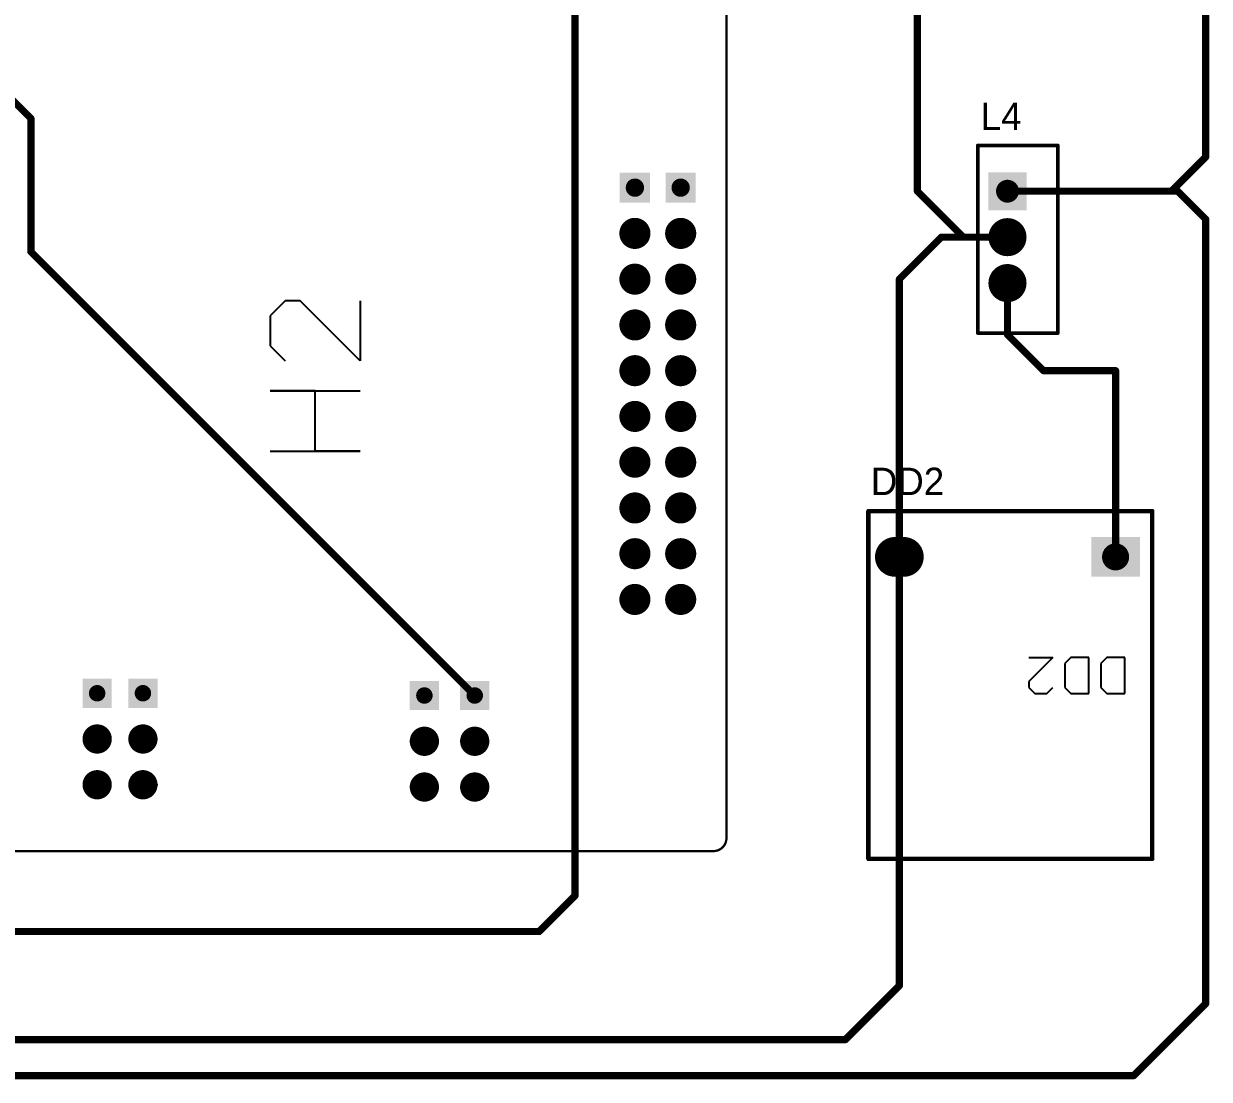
# Model space of a CAD drawing. Header units: millimetres. Extents: x 1.1 to 12.7, y 1.1 to 8.9.
# Drawn here: x 10.15 to 12.74, y 1.105 to 3.412 of the extents above; entities that cross this region are included whole.
import ezdxf

# ---------------------------------------------------------------- set-up
doc = ezdxf.new("R2010")
doc.units = ezdxf.units.MM
doc.header["$MEASUREMENT"] = 0
for name, color, linetype in [('BottomLayer', 5, 'Continuous'), ('BottomOverlay', 54, 'Continuous'), ('BottomSolder', 6, 'Continuous'), ('Mechanical29', 56, 'Continuous'), ('Mechanical8', 56, 'Continuous'), ('MultiLayer', 9, 'Continuous'), ('PadHoleLayer', 156, 'Continuous'), ('TopLayer', 1, 'Continuous'), ('TopOverlay', 2, 'Continuous'), ('TopSolder', 216, 'Continuous')]:
    doc.layers.add(name, color=color, linetype=linetype)

# ---------------------------------------------------------------- blocks, each defined once
blk = doc.blocks.new('L7805C_P_30')
at = {"layer": 'BottomLayer', "const_width": 0.0376}
for points in [[(0.0816, 0, 1), (0.1192, 0, 1)], [(0.182, 0, 1), (0.2196, 0, 1)]]:
    blk.add_lwpolyline(points, format="xyb", close=True, dxfattribs=at)
at = {"layer": 'BottomLayer'}
blk.add_solid([(-0.0376, -0.0376), (0.0376, -0.0376), (-0.0376, 0.0376), (0.0376, 0.0376)], dxfattribs=at)
at = {"layer": 'BottomSolder', "const_width": 0.0416}
for points in [[(0.0796, 0, 1), (0.1212, 0, 1)], [(0.18, 0, 1), (0.2216, 0, 1)]]:
    blk.add_lwpolyline(points, format="xyb", close=True, dxfattribs=at)
at = {"layer": 'BottomSolder'}
blk.add_solid([(-0.0416, -0.0416), (0.0416, -0.0416), (-0.0416, 0.0416), (0.0416, 0.0416)], dxfattribs=at)
at = {"layer": 'MultiLayer', "const_width": 0.0376}
for points in [[(0.0816, 0, 1), (0.1192, 0, 1)], [(0.182, 0, 1), (0.2196, 0, 1)]]:
    blk.add_lwpolyline(points, format="xyb", close=True, dxfattribs=at)
at = {"layer": 'MultiLayer'}
blk.add_solid([(-0.0376, -0.0376), (0.0376, -0.0376), (-0.0376, 0.0376), (0.0376, 0.0376)], dxfattribs=at)
at = {"layer": 'PadHoleLayer', "const_width": 0.025}
for points in [[(-0.0125, 0, 1), (0.0125, 0, 1)], [(0.0879, 0, 1), (0.1129, 0, 1)], [(0.1883, 0, 1), (0.2133, 0, 1)]]:
    blk.add_lwpolyline(points, format="xyb", close=True, dxfattribs=at)
at = {"layer": 'TopLayer', "const_width": 0.0376}
for points in [[(0.0816, 0, 1), (0.1192, 0, 1)], [(0.182, 0, 1), (0.2196, 0, 1)]]:
    blk.add_lwpolyline(points, format="xyb", close=True, dxfattribs=at)
at = {"layer": 'TopLayer'}
blk.add_solid([(-0.0376, -0.0376), (0.0376, -0.0376), (-0.0376, 0.0376), (0.0376, 0.0376)], dxfattribs=at)
at = {"layer": 'TopOverlay', "const_width": 0.00787}
for points in [[(-0.1, -0.065), (-0.1, 0.11)], [(0.31, 0.11), (-0.1, 0.11)], [(0.31, -0.065), (0.31, 0.11)], [(0.31, -0.065), (-0.1, -0.065)]]:
    blk.add_lwpolyline(points, dxfattribs=at)
at = {"layer": 'TopOverlay', "const_width": 0.00394}
for points in [[(-0.102, 0.11, 1), (-0.098, 0.11, 1)], [(-0.102, 0.11, 1), (-0.098, 0.11, 1)], [(0.308, 0.11, 1), (0.312, 0.11, 1)], [(0.308, 0.11, 1), (0.312, 0.11, 1)], [(-0.102, -0.065, 1), (-0.098, -0.065, 1)], [(-0.102, -0.065, 1), (-0.098, -0.065, 1)], [(0.308, -0.065, 1), (0.312, -0.065, 1)], [(0.308, -0.065, 1), (0.312, -0.065, 1)]]:
    blk.add_lwpolyline(points, format="xyb", close=True, dxfattribs=at)
at = {"layer": 'TopSolder', "const_width": 0.0416}
for points in [[(0.0796, 0, 1), (0.1212, 0, 1)], [(0.18, 0, 1), (0.2216, 0, 1)]]:
    blk.add_lwpolyline(points, format="xyb", close=True, dxfattribs=at)
at = {"layer": 'TopSolder'}
blk.add_solid([(-0.0416, -0.0416), (0.0416, -0.0416), (-0.0416, 0.0416), (0.0416, 0.0416)], dxfattribs=at)
blk = doc.blocks.new('HERCULES_35')
at = {"layer": 'BottomLayer'}
for points, const_width in [([(-1.8584, 0.3749, 1), (-1.8304, 0.3749, 1)], 0.028), ([(-1.7584, 0.3749, 1), (-1.7304, 0.3749, 1)], 0.028), ([(-1.8459, 0.3749, 1), (-1.8429, 0.3749, 1)], 0.003), ([(-1.8459, 0.3599, 1), (-1.8429, 0.3599, 1)], 0.003), ([(-1.8584, 0.2749, 1), (-1.8304, 0.2749, 1)], 0.028), ([(-1.7584, 0.2749, 1), (-1.7304, 0.2749, 1)], 0.028), ([(-1.8459, 0.2749, 1), (-1.8429, 0.2749, 1)], 0.003), ([(-1.8459, 0.2449, 1), (-1.8429, 0.2449, 1)], 0.003), ([(-1.8634, -0.3401, 1), (-1.8354, -0.3401, 1)], 0.028), ([(-1.7634, -0.3401, 1), (-1.7354, -0.3401, 1)], 0.028), ([(-1.8634, -0.4501, 1), (-1.8354, -0.4501, 1)], 0.028), ([(-1.7634, -0.4501, 1), (-1.7354, -0.4501, 1)], 0.028), ([(-1.4544, -0.8001, 1), (-1.4244, -0.8001, 1)], 0.03), ([(-1.3544, -0.8001, 1), (-1.3244, -0.8001, 1)], 0.03), ([(-1.2544, -0.8001, 1), (-1.2244, -0.8001, 1)], 0.03), ([(-1.1544, -0.8001, 1), (-1.1244, -0.8001, 1)], 0.03), ([(-1.0544, -0.8001, 1), (-1.0244, -0.8001, 1)], 0.03), ([(-0.9544, -0.8001, 1), (-0.9244, -0.8001, 1)], 0.03), ([(-0.8544, -0.8001, 1), (-0.8244, -0.8001, 1)], 0.03), ([(-0.7544, -0.8001, 1), (-0.7244, -0.8001, 1)], 0.03), ([(-0.6544, -0.8001, 1), (-0.6244, -0.8001, 1)], 0.03), ([(-1.4544, -0.9001, 1), (-1.4244, -0.9001, 1)], 0.03), ([(-1.3544, -0.9001, 1), (-1.3244, -0.9001, 1)], 0.03), ([(-1.2544, -0.9001, 1), (-1.2244, -0.9001, 1)], 0.03), ([(-1.1544, -0.9001, 1), (-1.1244, -0.9001, 1)], 0.03), ([(-1.0544, -0.9001, 1), (-1.0244, -0.9001, 1)], 0.03), ([(-0.9544, -0.9001, 1), (-0.9244, -0.9001, 1)], 0.03), ([(-0.8544, -0.9001, 1), (-0.8244, -0.9001, 1)], 0.03), ([(-0.7544, -0.9001, 1), (-0.7244, -0.9001, 1)], 0.03), ([(-0.6544, -0.9001, 1), (-0.6244, -0.9001, 1)], 0.03)]:
    blk.add_lwpolyline(points, format="xyb", close=True, dxfattribs=dict(at, const_width=const_width))
at = {"layer": 'BottomLayer', "const_width": 0.006}
for points in [[(-1.8444, 0.3749), (-1.8444, 0.3599)], [(-1.8444, 0.2749), (-1.8444, 0.2449)]]:
    blk.add_lwpolyline(points, dxfattribs=at)
at = {"layer": 'BottomLayer'}
for points in [[(-1.6164, 0.3469), (-1.6164, 0.4029), (-1.6724, 0.3469), (-1.6724, 0.4029)], [(-1.6164, 0.2469), (-1.6164, 0.3029), (-1.6724, 0.2469), (-1.6724, 0.3029)], [(-1.6214, -0.3681), (-1.6214, -0.3121), (-1.6774, -0.3681), (-1.6774, -0.3121)], [(-1.6214, -0.4781), (-1.6214, -0.4221), (-1.6774, -0.4781), (-1.6774, -0.4221)], [(-0.5104, -0.8291), (-0.5104, -0.771), (-0.5685, -0.8291), (-0.5685, -0.771)], [(-0.5104, -0.9291), (-0.5104, -0.871), (-0.5685, -0.9291), (-0.5685, -0.871)]]:
    blk.add_solid(points, dxfattribs=at)
at = {"layer": 'BottomOverlay', "const_width": 0.005}
for points in [[(-1.9894, 0.9716), (-1.9894, -0.9718)], [(-1.9611, -1.0001), (1.6823, -1.0001)]]:
    blk.add_lwpolyline(points, dxfattribs=at)
at = {"layer": 'BottomOverlay', "const_width": 0.0025}
for points in [[(-1.9907, -0.9718, 1), (-1.9882, -0.9718, 1)], [(-1.9907, -0.9718, 1), (-1.9882, -0.9718, 1)], [(-1.9624, -1.0001, 1), (-1.9599, -1.0001, 1)], [(-1.9624, -1.0001, 1), (-1.9599, -1.0001, 1)]]:
    blk.add_lwpolyline(points, format="xyb", close=True, dxfattribs=at)
at = {"layer": 'BottomOverlay', "const_width": 0.005}
blk.add_lwpolyline([(-1.9611, -1.0001, -0.414214), (-1.9894, -0.9718)], format="xyb", dxfattribs=at)
at = {"layer": 'BottomSolder'}
for points, const_width in [([(-1.8604, 0.3749, 1), (-1.8284, 0.3749, 1)], 0.032), ([(-1.7604, 0.3749, 1), (-1.7284, 0.3749, 1)], 0.032), ([(-1.8604, 0.2749, 1), (-1.8284, 0.2749, 1)], 0.032), ([(-1.7604, 0.2749, 1), (-1.7284, 0.2749, 1)], 0.032), ([(-1.8654, -0.3401, 1), (-1.8334, -0.3401, 1)], 0.032), ([(-1.7654, -0.3401, 1), (-1.7334, -0.3401, 1)], 0.032), ([(-1.8654, -0.4501, 1), (-1.8334, -0.4501, 1)], 0.032), ([(-1.7654, -0.4501, 1), (-1.7334, -0.4501, 1)], 0.032), ([(-1.4564, -0.8001, 1), (-1.4224, -0.8001, 1)], 0.034), ([(-1.3564, -0.8001, 1), (-1.3224, -0.8001, 1)], 0.034), ([(-1.2564, -0.8001, 1), (-1.2224, -0.8001, 1)], 0.034), ([(-1.1564, -0.8001, 1), (-1.1224, -0.8001, 1)], 0.034), ([(-1.0564, -0.8001, 1), (-1.0224, -0.8001, 1)], 0.034), ([(-0.9564, -0.8001, 1), (-0.9224, -0.8001, 1)], 0.034), ([(-0.8564, -0.8001, 1), (-0.8224, -0.8001, 1)], 0.034), ([(-0.7564, -0.8001, 1), (-0.7224, -0.8001, 1)], 0.034), ([(-0.6564, -0.8001, 1), (-0.6224, -0.8001, 1)], 0.034), ([(-1.4564, -0.9001, 1), (-1.4224, -0.9001, 1)], 0.034), ([(-1.3564, -0.9001, 1), (-1.3224, -0.9001, 1)], 0.034), ([(-1.2564, -0.9001, 1), (-1.2224, -0.9001, 1)], 0.034), ([(-1.1564, -0.9001, 1), (-1.1224, -0.9001, 1)], 0.034), ([(-1.0564, -0.9001, 1), (-1.0224, -0.9001, 1)], 0.034), ([(-0.9564, -0.9001, 1), (-0.9224, -0.9001, 1)], 0.034), ([(-0.8564, -0.9001, 1), (-0.8224, -0.9001, 1)], 0.034), ([(-0.7564, -0.9001, 1), (-0.7224, -0.9001, 1)], 0.034), ([(-0.6564, -0.9001, 1), (-0.6224, -0.9001, 1)], 0.034)]:
    blk.add_lwpolyline(points, format="xyb", close=True, dxfattribs=dict(at, const_width=const_width))
for points in [[(-1.6124, 0.3429), (-1.6124, 0.4069), (-1.6764, 0.3429), (-1.6764, 0.4069)], [(-1.6124, 0.2429), (-1.6124, 0.3069), (-1.6764, 0.2429), (-1.6764, 0.3069)], [(-1.6174, -0.3721), (-1.6174, -0.3081), (-1.6814, -0.3721), (-1.6814, -0.3081)], [(-1.6174, -0.4821), (-1.6174, -0.4181), (-1.6814, -0.4821), (-1.6814, -0.4181)], [(-0.5064, -0.8331), (-0.5064, -0.767), (-0.5725, -0.8331), (-0.5725, -0.767)], [(-0.5064, -0.9331), (-0.5064, -0.867), (-0.5725, -0.9331), (-0.5725, -0.867)]]:
    blk.add_solid(points, dxfattribs=at)
at = {"layer": 'Mechanical29'}
for p, q in [((-1.115, -0.0032), (-1.115, -0.2)), ((-0.9838, -0.1016), (-0.9838, -0.0032)), ((-0.9838, -0.0032), (-0.9838, -0.2)), ((-0.8854, -0.0032), (-0.9182, -0.036)), ((-0.8198, -0.0032), (-0.8854, -0.0032)), ((-0.787, -0.036), (-0.8198, -0.0032)), ((-0.787, -0.0688), (-0.787, -0.036)), ((-0.9182, -0.2), (-0.787, -0.0688)), ((-1.115, -0.2), (-1.115, -0.1016)), ((-1.115, -0.1016), (-0.9838, -0.1016)), ((-0.787, -0.2), (-0.9182, -0.2))]:
    blk.add_line(p, q, dxfattribs=at)
for points, const_width in [([(-1.9894, 0.9716), (-1.9894, -0.9718)], 0.005), ([(-0.9394, -0.7951), (-0.9444, -0.8001)], 0.006), ([(-0.9394, -0.7951), (-0.9394, -0.8001)], 0.006), ([(-1.2394, -0.9001), (-1.2394, -0.9101)], 0.006), ([(-1.1544, -0.9001), (-1.1394, -0.9001)], 0.006), ([(-1.9611, -1.0001), (1.6823, -1.0001)], 0.005)]:
    blk.add_lwpolyline(points, dxfattribs=dict(at, const_width=const_width))
for points, const_width in [([(-0.9459, -0.8001, 1), (-0.9429, -0.8001, 1)], 0.003), ([(-0.9409, -0.7951, 1), (-0.9379, -0.7951, 1)], 0.003), ([(-0.9409, -0.7951, 1), (-0.9379, -0.7951, 1)], 0.003), ([(-0.9409, -0.8001, 1), (-0.9379, -0.8001, 1)], 0.003), ([(-1.2409, -0.9001, 1), (-1.2379, -0.9001, 1)], 0.003), ([(-1.1559, -0.9001, 1), (-1.1529, -0.9001, 1)], 0.003), ([(-1.1409, -0.9001, 1), (-1.1379, -0.9001, 1)], 0.003), ([(-1.2409, -0.9101, 1), (-1.2379, -0.9101, 1)], 0.003), ([(-1.9907, -0.9718, 1), (-1.9882, -0.9718, 1)], 0.0025), ([(-1.9907, -0.9718, 1), (-1.9882, -0.9718, 1)], 0.0025), ([(-1.9624, -1.0001, 1), (-1.9599, -1.0001, 1)], 0.0025), ([(-1.9624, -1.0001, 1), (-1.9599, -1.0001, 1)], 0.0025)]:
    blk.add_lwpolyline(points, format="xyb", close=True, dxfattribs=dict(at, const_width=const_width))
at = {"layer": 'Mechanical29', "const_width": 0.005}
blk.add_lwpolyline([(-1.9611, -1.0001, -0.414214), (-1.9894, -0.9718)], format="xyb", dxfattribs=at)
at = {"layer": 'Mechanical8'}
for p, q in [((-1.4294, -0.7901), (-1.4494, -0.7901)), ((-1.4494, -0.7901), (-1.4494, -0.8101)), ((-1.4294, -0.8101), (-1.4294, -0.7901)), ((-1.3294, -0.7901), (-1.3494, -0.7901)), ((-1.3494, -0.7901), (-1.3494, -0.8101)), ((-1.3294, -0.8101), (-1.3294, -0.7901)), ((-1.2294, -0.7901), (-1.2494, -0.7901)), ((-1.2494, -0.7901), (-1.2494, -0.8101)), ((-1.2294, -0.8101), (-1.2294, -0.7901)), ((-1.1294, -0.7901), (-1.1494, -0.7901)), ((-1.1494, -0.7901), (-1.1494, -0.8101)), ((-1.1294, -0.8101), (-1.1294, -0.7901)), ((-0.9294, -0.7901), (-0.9494, -0.7901)), ((-0.9494, -0.7901), (-0.9494, -0.8101)), ((-0.9294, -0.8101), (-0.9294, -0.7901)), ((-0.8294, -0.7901), (-0.8494, -0.7901)), ((-0.8494, -0.7901), (-0.8494, -0.8101)), ((-0.8294, -0.8101), (-0.8294, -0.7901)), ((-0.7294, -0.7901), (-0.7494, -0.7901)), ((-0.7494, -0.7901), (-0.7494, -0.8101)), ((-0.7294, -0.8101), (-0.7294, -0.7901)), ((-0.6294, -0.7901), (-0.6494, -0.7901)), ((-0.6494, -0.7901), (-0.6494, -0.8101)), ((-0.6294, -0.8101), (-0.6294, -0.7901)), ((-0.5294, -0.7901), (-0.5494, -0.7901)), ((-0.5494, -0.7901), (-0.5494, -0.8101)), ((-0.5294, -0.8101), (-0.5294, -0.7901)), ((-1.4494, -0.8101), (-1.4294, -0.8101)), ((-1.3494, -0.8101), (-1.3294, -0.8101)), ((-1.2494, -0.8101), (-1.2294, -0.8101)), ((-1.1494, -0.8101), (-1.1294, -0.8101)), ((-0.9494, -0.8101), (-0.9294, -0.8101)), ((-0.8494, -0.8101), (-0.8294, -0.8101)), ((-0.7494, -0.8101), (-0.7294, -0.8101)), ((-0.6494, -0.8101), (-0.6294, -0.8101)), ((-0.5494, -0.8101), (-0.5294, -0.8101)), ((-1.4294, -0.8901), (-1.4494, -0.8901)), ((-1.4494, -0.8901), (-1.4494, -0.9101)), ((-1.4294, -0.9101), (-1.4294, -0.8901)), ((-1.3294, -0.8901), (-1.3494, -0.8901)), ((-1.3494, -0.8901), (-1.3494, -0.9101)), ((-1.3294, -0.9101), (-1.3294, -0.8901)), ((-1.2294, -0.8901), (-1.2494, -0.8901)), ((-1.2494, -0.8901), (-1.2494, -0.9101)), ((-1.2294, -0.9101), (-1.2294, -0.8901)), ((-1.1294, -0.8901), (-1.1494, -0.8901)), ((-1.1494, -0.8901), (-1.1494, -0.9101)), ((-1.1294, -0.9101), (-1.1294, -0.8901)), ((-1.0294, -0.8901), (-1.0494, -0.8901)), ((-1.0494, -0.8901), (-1.0494, -0.9101)), ((-1.0294, -0.9101), (-1.0294, -0.8901)), ((-0.9294, -0.8901), (-0.9494, -0.8901)), ((-0.9494, -0.8901), (-0.9494, -0.9101)), ((-0.9294, -0.9101), (-0.9294, -0.8901)), ((-0.8294, -0.8901), (-0.8494, -0.8901)), ((-0.8494, -0.8901), (-0.8494, -0.9101)), ((-0.8294, -0.9101), (-0.8294, -0.8901)), ((-0.7294, -0.8901), (-0.7494, -0.8901)), ((-0.7494, -0.8901), (-0.7494, -0.9101)), ((-0.7294, -0.9101), (-0.7294, -0.8901)), ((-0.6294, -0.8901), (-0.6494, -0.8901)), ((-0.6494, -0.8901), (-0.6494, -0.9101)), ((-0.6294, -0.9101), (-0.6294, -0.8901)), ((-0.5294, -0.8901), (-0.5494, -0.8901)), ((-0.5494, -0.8901), (-0.5494, -0.9101)), ((-0.5294, -0.9101), (-0.5294, -0.8901)), ((-1.4494, -0.9101), (-1.4294, -0.9101)), ((-1.3494, -0.9101), (-1.3294, -0.9101)), ((-1.2494, -0.9101), (-1.2294, -0.9101)), ((-1.1494, -0.9101), (-1.1294, -0.9101)), ((-1.0494, -0.9101), (-1.0294, -0.9101)), ((-0.9494, -0.9101), (-0.9294, -0.9101)), ((-0.8494, -0.9101), (-0.8294, -0.9101)), ((-0.7494, -0.9101), (-0.7294, -0.9101)), ((-0.6494, -0.9101), (-0.6294, -0.9101)), ((-0.5494, -0.9101), (-0.5294, -0.9101))]:
    blk.add_line(p, q, dxfattribs=at)
at = {"layer": 'MultiLayer', "const_width": 0.03}
for points in [[(-1.4544, -0.8001, 1), (-1.4244, -0.8001, 1)], [(-1.3544, -0.8001, 1), (-1.3244, -0.8001, 1)], [(-1.2544, -0.8001, 1), (-1.2244, -0.8001, 1)], [(-1.1544, -0.8001, 1), (-1.1244, -0.8001, 1)], [(-1.0544, -0.8001, 1), (-1.0244, -0.8001, 1)], [(-0.9544, -0.8001, 1), (-0.9244, -0.8001, 1)], [(-0.8544, -0.8001, 1), (-0.8244, -0.8001, 1)], [(-0.7544, -0.8001, 1), (-0.7244, -0.8001, 1)], [(-0.6544, -0.8001, 1), (-0.6244, -0.8001, 1)], [(-1.4544, -0.9001, 1), (-1.4244, -0.9001, 1)], [(-1.3544, -0.9001, 1), (-1.3244, -0.9001, 1)], [(-1.2544, -0.9001, 1), (-1.2244, -0.9001, 1)], [(-1.1544, -0.9001, 1), (-1.1244, -0.9001, 1)], [(-1.0544, -0.9001, 1), (-1.0244, -0.9001, 1)], [(-0.9544, -0.9001, 1), (-0.9244, -0.9001, 1)], [(-0.8544, -0.9001, 1), (-0.8244, -0.9001, 1)], [(-0.7544, -0.9001, 1), (-0.7244, -0.9001, 1)], [(-0.6544, -0.9001, 1), (-0.6244, -0.9001, 1)]]:
    blk.add_lwpolyline(points, format="xyb", close=True, dxfattribs=at)
at = {"layer": 'PadHoleLayer'}
for points, const_width in [([(-1.8534, 0.3749, 1), (-1.8354, 0.3749, 1)], 0.018), ([(-1.7534, 0.3749, 1), (-1.7354, 0.3749, 1)], 0.018), ([(-1.6534, 0.3749, 1), (-1.6354, 0.3749, 1)], 0.018), ([(-1.8534, 0.2749, 1), (-1.8354, 0.2749, 1)], 0.018), ([(-1.7534, 0.2749, 1), (-1.7354, 0.2749, 1)], 0.018), ([(-1.6534, 0.2749, 1), (-1.6354, 0.2749, 1)], 0.018), ([(-1.8584, -0.3401, 1), (-1.8404, -0.3401, 1)], 0.018), ([(-1.7584, -0.3401, 1), (-1.7404, -0.3401, 1)], 0.018), ([(-1.6584, -0.3401, 1), (-1.6404, -0.3401, 1)], 0.018), ([(-1.8584, -0.4501, 1), (-1.8404, -0.4501, 1)], 0.018), ([(-1.7584, -0.4501, 1), (-1.7404, -0.4501, 1)], 0.018), ([(-1.6584, -0.4501, 1), (-1.6404, -0.4501, 1)], 0.018), ([(-1.4494, -0.8001, 1), (-1.4294, -0.8001, 1)], 0.02), ([(-1.3494, -0.8001, 1), (-1.3294, -0.8001, 1)], 0.02), ([(-1.2494, -0.8001, 1), (-1.2294, -0.8001, 1)], 0.02), ([(-1.1494, -0.8001, 1), (-1.1294, -0.8001, 1)], 0.02), ([(-1.0494, -0.8001, 1), (-1.0294, -0.8001, 1)], 0.02), ([(-0.9494, -0.8001, 1), (-0.9294, -0.8001, 1)], 0.02), ([(-0.8494, -0.8001, 1), (-0.8294, -0.8001, 1)], 0.02), ([(-0.7494, -0.8001, 1), (-0.7294, -0.8001, 1)], 0.02), ([(-0.6494, -0.8001, 1), (-0.6294, -0.8001, 1)], 0.02), ([(-0.5494, -0.8001, 1), (-0.5294, -0.8001, 1)], 0.02), ([(-1.4494, -0.9001, 1), (-1.4294, -0.9001, 1)], 0.02), ([(-1.3494, -0.9001, 1), (-1.3294, -0.9001, 1)], 0.02), ([(-1.2494, -0.9001, 1), (-1.2294, -0.9001, 1)], 0.02), ([(-1.1494, -0.9001, 1), (-1.1294, -0.9001, 1)], 0.02), ([(-1.0494, -0.9001, 1), (-1.0294, -0.9001, 1)], 0.02), ([(-0.9494, -0.9001, 1), (-0.9294, -0.9001, 1)], 0.02), ([(-0.8494, -0.9001, 1), (-0.8294, -0.9001, 1)], 0.02), ([(-0.7494, -0.9001, 1), (-0.7294, -0.9001, 1)], 0.02), ([(-0.6494, -0.9001, 1), (-0.6294, -0.9001, 1)], 0.02), ([(-0.5494, -0.9001, 1), (-0.5294, -0.9001, 1)], 0.02)]:
    blk.add_lwpolyline(points, format="xyb", close=True, dxfattribs=dict(at, const_width=const_width))
at = {"layer": 'TopLayer'}
for points, const_width in [([(-1.8584, 0.3749, 1), (-1.8304, 0.3749, 1)], 0.028), ([(-1.7584, 0.3749, 1), (-1.7304, 0.3749, 1)], 0.028), ([(-1.8584, 0.2749, 1), (-1.8304, 0.2749, 1)], 0.028), ([(-1.7584, 0.2749, 1), (-1.7304, 0.2749, 1)], 0.028), ([(-1.8634, -0.3401, 1), (-1.8354, -0.3401, 1)], 0.028), ([(-1.7634, -0.3401, 1), (-1.7354, -0.3401, 1)], 0.028), ([(-1.8634, -0.4501, 1), (-1.8354, -0.4501, 1)], 0.028), ([(-1.7634, -0.4501, 1), (-1.7354, -0.4501, 1)], 0.028), ([(-1.6559, -0.4501, 1), (-1.6529, -0.4501, 1)], 0.003), ([(-1.6509, -0.4501, 1), (-1.6479, -0.4501, 1)], 0.003), ([(-1.4544, -0.8001, 1), (-1.4244, -0.8001, 1)], 0.03), ([(-1.3544, -0.8001, 1), (-1.3244, -0.8001, 1)], 0.03), ([(-1.2544, -0.8001, 1), (-1.2244, -0.8001, 1)], 0.03), ([(-1.1544, -0.8001, 1), (-1.1244, -0.8001, 1)], 0.03), ([(-1.0544, -0.8001, 1), (-1.0244, -0.8001, 1)], 0.03), ([(-0.9544, -0.8001, 1), (-0.9244, -0.8001, 1)], 0.03), ([(-0.8544, -0.8001, 1), (-0.8244, -0.8001, 1)], 0.03), ([(-0.7544, -0.8001, 1), (-0.7244, -0.8001, 1)], 0.03), ([(-0.6544, -0.8001, 1), (-0.6244, -0.8001, 1)], 0.03), ([(-1.4544, -0.9001, 1), (-1.4244, -0.9001, 1)], 0.03), ([(-1.3544, -0.9001, 1), (-1.3244, -0.9001, 1)], 0.03), ([(-1.2544, -0.9001, 1), (-1.2244, -0.9001, 1)], 0.03), ([(-1.1544, -0.9001, 1), (-1.1244, -0.9001, 1)], 0.03), ([(-1.0544, -0.9001, 1), (-1.0244, -0.9001, 1)], 0.03), ([(-0.9544, -0.9001, 1), (-0.9244, -0.9001, 1)], 0.03), ([(-0.8544, -0.9001, 1), (-0.8244, -0.9001, 1)], 0.03), ([(-0.7544, -0.9001, 1), (-0.7244, -0.9001, 1)], 0.03), ([(-0.6544, -0.9001, 1), (-0.6244, -0.9001, 1)], 0.03)]:
    blk.add_lwpolyline(points, format="xyb", close=True, dxfattribs=dict(at, const_width=const_width))
at = {"layer": 'TopLayer', "const_width": 0.006}
blk.add_lwpolyline([(-1.6544, -0.4501), (-1.6494, -0.4501)], dxfattribs=at)
at = {"layer": 'TopLayer'}
for points in [[(-1.6164, 0.3469), (-1.6164, 0.4029), (-1.6724, 0.3469), (-1.6724, 0.4029)], [(-1.6164, 0.2469), (-1.6164, 0.3029), (-1.6724, 0.2469), (-1.6724, 0.3029)], [(-1.6214, -0.3681), (-1.6214, -0.3121), (-1.6774, -0.3681), (-1.6774, -0.3121)], [(-1.6214, -0.4781), (-1.6214, -0.4221), (-1.6774, -0.4781), (-1.6774, -0.4221)], [(-0.5104, -0.8291), (-0.5104, -0.771), (-0.5685, -0.8291), (-0.5685, -0.771)], [(-0.5104, -0.9291), (-0.5104, -0.871), (-0.5685, -0.9291), (-0.5685, -0.871)]]:
    blk.add_solid(points, dxfattribs=at)
at = {"layer": 'TopSolder'}
for points, const_width in [([(-1.8604, 0.3749, 1), (-1.8284, 0.3749, 1)], 0.032), ([(-1.7604, 0.3749, 1), (-1.7284, 0.3749, 1)], 0.032), ([(-1.8604, 0.2749, 1), (-1.8284, 0.2749, 1)], 0.032), ([(-1.7604, 0.2749, 1), (-1.7284, 0.2749, 1)], 0.032), ([(-1.8654, -0.3401, 1), (-1.8334, -0.3401, 1)], 0.032), ([(-1.7654, -0.3401, 1), (-1.7334, -0.3401, 1)], 0.032), ([(-1.8654, -0.4501, 1), (-1.8334, -0.4501, 1)], 0.032), ([(-1.7654, -0.4501, 1), (-1.7334, -0.4501, 1)], 0.032), ([(-1.4564, -0.8001, 1), (-1.4224, -0.8001, 1)], 0.034), ([(-1.3564, -0.8001, 1), (-1.3224, -0.8001, 1)], 0.034), ([(-1.2564, -0.8001, 1), (-1.2224, -0.8001, 1)], 0.034), ([(-1.1564, -0.8001, 1), (-1.1224, -0.8001, 1)], 0.034), ([(-1.0564, -0.8001, 1), (-1.0224, -0.8001, 1)], 0.034), ([(-0.9564, -0.8001, 1), (-0.9224, -0.8001, 1)], 0.034), ([(-0.8564, -0.8001, 1), (-0.8224, -0.8001, 1)], 0.034), ([(-0.7564, -0.8001, 1), (-0.7224, -0.8001, 1)], 0.034), ([(-0.6564, -0.8001, 1), (-0.6224, -0.8001, 1)], 0.034), ([(-1.4564, -0.9001, 1), (-1.4224, -0.9001, 1)], 0.034), ([(-1.3564, -0.9001, 1), (-1.3224, -0.9001, 1)], 0.034), ([(-1.2564, -0.9001, 1), (-1.2224, -0.9001, 1)], 0.034), ([(-1.1564, -0.9001, 1), (-1.1224, -0.9001, 1)], 0.034), ([(-1.0564, -0.9001, 1), (-1.0224, -0.9001, 1)], 0.034), ([(-0.9564, -0.9001, 1), (-0.9224, -0.9001, 1)], 0.034), ([(-0.8564, -0.9001, 1), (-0.8224, -0.9001, 1)], 0.034), ([(-0.7564, -0.9001, 1), (-0.7224, -0.9001, 1)], 0.034), ([(-0.6564, -0.9001, 1), (-0.6224, -0.9001, 1)], 0.034)]:
    blk.add_lwpolyline(points, format="xyb", close=True, dxfattribs=dict(at, const_width=const_width))
for points in [[(-1.6124, 0.3429), (-1.6124, 0.4069), (-1.6764, 0.3429), (-1.6764, 0.4069)], [(-1.6124, 0.2429), (-1.6124, 0.3069), (-1.6764, 0.2429), (-1.6764, 0.3069)], [(-1.6174, -0.3721), (-1.6174, -0.3081), (-1.6814, -0.3721), (-1.6814, -0.3081)], [(-1.6174, -0.4821), (-1.6174, -0.4181), (-1.6814, -0.4821), (-1.6814, -0.4181)], [(-0.5064, -0.8331), (-0.5064, -0.767), (-0.5725, -0.8331), (-0.5725, -0.767)], [(-0.5064, -0.9331), (-0.5064, -0.867), (-0.5725, -0.9331), (-0.5725, -0.867)]]:
    blk.add_solid(points, dxfattribs=at)
blk = doc.blocks.new('DCDCBOOST_37')
at = {"layer": 'BottomLayer', "const_width": 0.0787}
blk.add_lwpolyline([(0.4823, 0), (0.4626, 0)], dxfattribs=at)
at = {"layer": 'BottomLayer', "const_width": 0.0394}
for points in [[(0.4429, 0, 1), (0.4823, 0, 1)], [(0.4626, 0, 1), (0.502, 0, 1)]]:
    blk.add_lwpolyline(points, format="xyb", close=True, dxfattribs=at)
at = {"layer": 'BottomLayer'}
blk.add_solid([(-0.0492, -0.0394), (0.0492, -0.0394), (-0.0492, 0.0394), (0.0492, 0.0394)], dxfattribs=at)
at = {"layer": 'BottomSolder', "const_width": 0.0867}
blk.add_lwpolyline([(0.4823, 0), (0.4626, 0)], dxfattribs=at)
at = {"layer": 'BottomSolder', "const_width": 0.0434}
for points in [[(0.4409, 0, 1), (0.4843, 0, 1)], [(0.4606, 0, 1), (0.504, 0, 1)]]:
    blk.add_lwpolyline(points, format="xyb", close=True, dxfattribs=at)
at = {"layer": 'BottomSolder'}
blk.add_solid([(-0.0532, -0.0434), (0.0532, -0.0434), (-0.0532, 0.0434), (0.0532, 0.0434)], dxfattribs=at)
at = {"layer": 'Mechanical29'}
for p, q in [((-0.02, 0.2987), (-0.02, 0.22)), ((0.0194, 0.2987), (-0.02, 0.2987)), ((0.0325, 0.2856), (0.0194, 0.2987)), ((0.0325, 0.2331), (0.0325, 0.2856)), ((0.0587, 0.2987), (0.0587, 0.22)), ((0.0981, 0.2987), (0.0587, 0.2987)), ((0.1112, 0.2856), (0.0981, 0.2987)), ((0.1112, 0.2331), (0.1112, 0.2856)), ((0.1505, 0.2987), (0.1374, 0.2856)), ((0.1768, 0.2987), (0.1505, 0.2987)), ((0.1899, 0.2856), (0.1768, 0.2987)), ((0.1899, 0.2725), (0.1899, 0.2856)), ((0.1374, 0.22), (0.1899, 0.2725)), ((-0.02, 0.22), (0.0194, 0.22)), ((0.0194, 0.22), (0.0325, 0.2331)), ((0.0587, 0.22), (0.0981, 0.22)), ((0.0981, 0.22), (0.1112, 0.2331)), ((0.1899, 0.22), (0.1374, 0.22))]:
    blk.add_line(p, q, dxfattribs=at)
at = {"layer": 'Mechanical29', "const_width": 0.01}
for points in [[(0.54, 0.66), (-0.08, 0.66)], [(-0.08, 0.66), (-0.08, -0.1)], [(-0.08, 0.66), (-0.08, -0.1)], [(0.54, 0.66), (-0.08, 0.66)], [(0.54, 0.66), (0.54, -0.1)], [(0.54, 0.66), (0.54, -0.1)], [(0.54, -0.1), (-0.08, -0.1)], [(0.54, -0.1), (-0.08, -0.1)]]:
    blk.add_lwpolyline(points, dxfattribs=at)
at = {"layer": 'Mechanical29', "const_width": 0.005}
for points in [[(-0.0825, 0.66, 1), (-0.0775, 0.66, 1)], [(-0.0825, 0.66, 1), (-0.0775, 0.66, 1)], [(-0.0825, 0.66, 1), (-0.0775, 0.66, 1)], [(-0.0825, 0.66, 1), (-0.0775, 0.66, 1)], [(0.5375, 0.66, 1), (0.5425, 0.66, 1)], [(0.5375, 0.66, 1), (0.5425, 0.66, 1)], [(0.5375, 0.66, 1), (0.5425, 0.66, 1)], [(0.5375, 0.66, 1), (0.5425, 0.66, 1)], [(-0.0825, -0.1, 1), (-0.0775, -0.1, 1)], [(-0.0825, -0.1, 1), (-0.0775, -0.1, 1)], [(-0.0825, -0.1, 1), (-0.0775, -0.1, 1)], [(-0.0825, -0.1, 1), (-0.0775, -0.1, 1)], [(0.5375, -0.1, 1), (0.5425, -0.1, 1)], [(0.5375, -0.1, 1), (0.5425, -0.1, 1)], [(0.5375, -0.1, 1), (0.5425, -0.1, 1)], [(0.5375, -0.1, 1), (0.5425, -0.1, 1)]]:
    blk.add_lwpolyline(points, format="xyb", close=True, dxfattribs=at)
at = {"layer": 'MultiLayer', "const_width": 0.0787}
blk.add_lwpolyline([(0.4823, 0), (0.4626, 0)], dxfattribs=at)
at = {"layer": 'MultiLayer', "const_width": 0.0394}
for points in [[(0.4429, 0, 1), (0.4823, 0, 1)], [(0.4626, 0, 1), (0.502, 0, 1)]]:
    blk.add_lwpolyline(points, format="xyb", close=True, dxfattribs=at)
at = {"layer": 'MultiLayer'}
blk.add_solid([(-0.0492, -0.0394), (0.0492, -0.0394), (-0.0492, 0.0394), (0.0492, 0.0394)], dxfattribs=at)
at = {"layer": 'PadHoleLayer', "const_width": 0.0295}
for points in [[(-0.0148, 0, 1), (0.0148, 0, 1)], [(0.4577, 0, 1), (0.4872, 0, 1)]]:
    blk.add_lwpolyline(points, format="xyb", close=True, dxfattribs=at)
at = {"layer": 'TopLayer', "const_width": 0.0787}
blk.add_lwpolyline([(0.4823, 0), (0.4626, 0)], dxfattribs=at)
at = {"layer": 'TopLayer', "const_width": 0.0394}
for points in [[(0.4429, 0, 1), (0.4823, 0, 1)], [(0.4626, 0, 1), (0.502, 0, 1)]]:
    blk.add_lwpolyline(points, format="xyb", close=True, dxfattribs=at)
at = {"layer": 'TopLayer'}
blk.add_solid([(-0.0492, -0.0394), (0.0492, -0.0394), (-0.0492, 0.0394), (0.0492, 0.0394)], dxfattribs=at)
at = {"layer": 'TopOverlay', "const_width": 0.01}
for points in [[(0.54, 0.66), (-0.08, 0.66)], [(-0.08, 0.66), (-0.08, -0.1)], [(-0.08, 0.66), (-0.08, -0.1)], [(0.54, 0.66), (-0.08, 0.66)], [(0.54, 0.66), (0.54, -0.1)], [(0.54, 0.66), (0.54, -0.1)], [(0.54, -0.1), (-0.08, -0.1)], [(0.54, -0.1), (-0.08, -0.1)]]:
    blk.add_lwpolyline(points, dxfattribs=at)
at = {"layer": 'TopOverlay', "const_width": 0.005}
for points in [[(-0.0825, 0.66, 1), (-0.0775, 0.66, 1)], [(-0.0825, 0.66, 1), (-0.0775, 0.66, 1)], [(-0.0825, 0.66, 1), (-0.0775, 0.66, 1)], [(-0.0825, 0.66, 1), (-0.0775, 0.66, 1)], [(0.5375, 0.66, 1), (0.5425, 0.66, 1)], [(0.5375, 0.66, 1), (0.5425, 0.66, 1)], [(0.5375, 0.66, 1), (0.5425, 0.66, 1)], [(0.5375, 0.66, 1), (0.5425, 0.66, 1)], [(-0.0825, -0.1, 1), (-0.0775, -0.1, 1)], [(-0.0825, -0.1, 1), (-0.0775, -0.1, 1)], [(-0.0825, -0.1, 1), (-0.0775, -0.1, 1)], [(-0.0825, -0.1, 1), (-0.0775, -0.1, 1)], [(0.5375, -0.1, 1), (0.5425, -0.1, 1)], [(0.5375, -0.1, 1), (0.5425, -0.1, 1)], [(0.5375, -0.1, 1), (0.5425, -0.1, 1)], [(0.5375, -0.1, 1), (0.5425, -0.1, 1)]]:
    blk.add_lwpolyline(points, format="xyb", close=True, dxfattribs=at)
at = {"layer": 'TopSolder', "const_width": 0.0867}
blk.add_lwpolyline([(0.4823, 0), (0.4626, 0)], dxfattribs=at)
at = {"layer": 'TopSolder', "const_width": 0.0434}
for points in [[(0.4409, 0, 1), (0.4843, 0, 1)], [(0.4606, 0, 1), (0.504, 0, 1)]]:
    blk.add_lwpolyline(points, format="xyb", close=True, dxfattribs=at)
at = {"layer": 'TopSolder'}
blk.add_solid([(-0.0532, -0.0434), (0.0532, -0.0434), (-0.0532, 0.0434), (0.0532, 0.0434)], dxfattribs=at)

msp = doc.modelspace()

# ---------------------------------------------------------------- linework, layer by layer
at = {"layer": 'BottomLayer', "const_width": 0.0157}
for points in [[(12.7323, 3.121), (12.7323, 7.0186)], [(11.3543, 1.5068), (11.3543, 4.932)], [(9.9819, 3.3887), (10.1654, 3.2053)], [(10.1654, 2.9138), (10.1654, 3.2053)], [(12.6575, 3.0462), (12.7323, 3.121)], [(12.2992, 3.0462), (12.6575, 3.0462)], [(12.6575, 3.0462), (12.6713, 3.0462)], [(12.6713, 3.0462), (12.7323, 2.9852)], [(12.7323, 1.2706), (12.7323, 2.9852)], [(10.1654, 2.9138), (11.1351, 1.944)], [(11.2756, 1.4281), (11.3543, 1.5068)], [(6.9843, 1.4281), (11.2756, 1.4281)], [(12.5748, 1.1131), (12.7323, 1.2706)], [(6.7874, 1.1131), (12.5748, 1.1131)]]:
    msp.add_lwpolyline(points, dxfattribs=at)
at = {"layer": 'BottomLayer', "const_width": 0.00787}
for points in [[(10.1614, 3.2053, 1), (10.1693, 3.2053, 1)], [(10.1614, 3.2053, 1), (10.1693, 3.2053, 1)], [(12.7283, 3.121, 1), (12.7362, 3.121, 1)], [(12.7283, 3.121, 1), (12.7362, 3.121, 1)], [(12.2953, 3.0462, 1), (12.3031, 3.0462, 1)], [(12.6535, 3.0462, 1), (12.6614, 3.0462, 1)], [(12.6535, 3.0462, 1), (12.6614, 3.0462, 1)], [(12.6535, 3.0462, 1), (12.6614, 3.0462, 1)], [(12.6673, 3.0462, 1), (12.6752, 3.0462, 1)], [(12.6673, 3.0462, 1), (12.6752, 3.0462, 1)], [(12.7283, 2.9852, 1), (12.7362, 2.9852, 1)], [(12.7283, 2.9852, 1), (12.7362, 2.9852, 1)], [(10.1614, 2.9138, 1), (10.1693, 2.9138, 1)], [(10.1614, 2.9138, 1), (10.1693, 2.9138, 1)], [(11.1312, 1.944, 1), (11.1391, 1.944, 1)], [(11.3504, 1.5068, 1), (11.3583, 1.5068, 1)], [(11.3504, 1.5068, 1), (11.3583, 1.5068, 1)], [(11.2717, 1.4281, 1), (11.2795, 1.4281, 1)], [(11.2717, 1.4281, 1), (11.2795, 1.4281, 1)], [(12.7283, 1.2706, 1), (12.7362, 1.2706, 1)], [(12.7283, 1.2706, 1), (12.7362, 1.2706, 1)], [(12.5709, 1.1131, 1), (12.5787, 1.1131, 1)], [(12.5709, 1.1131, 1), (12.5787, 1.1131, 1)]]:
    msp.add_lwpolyline(points, format="xyb", close=True, dxfattribs=at)
at = {"layer": 'TopLayer', "const_width": 0.0157}
for points in [[(12.1024, 3.0462), (12.1024, 6.3887)], [(12.1024, 3.0462), (12.2028, 2.9458)], [(12.063, 2.854), (12.1548, 2.9458)], [(12.1548, 2.9458), (12.2028, 2.9458)], [(12.2028, 2.9458), (12.2992, 2.9458)], [(12.063, 2.247), (12.063, 2.854)], [(12.2992, 2.7327), (12.2992, 2.8454)], [(12.2992, 2.7327), (12.378, 2.654)], [(12.378, 2.654), (12.5354, 2.654)], [(12.5354, 2.247), (12.5354, 2.654)], [(12.063, 1.31), (12.063, 2.247)], [(11.9449, 1.1919), (12.063, 1.31)], [(8.2441, 1.1919), (11.9449, 1.1919)]]:
    msp.add_lwpolyline(points, dxfattribs=at)
at = {"layer": 'TopLayer', "const_width": 0.00787}
for points in [[(12.0984, 3.0462, 1), (12.1063, 3.0462, 1)], [(12.0984, 3.0462, 1), (12.1063, 3.0462, 1)], [(12.1508, 2.9458, 1), (12.1587, 2.9458, 1)], [(12.1508, 2.9458, 1), (12.1587, 2.9458, 1)], [(12.1988, 2.9458, 1), (12.2067, 2.9458, 1)], [(12.1988, 2.9458, 1), (12.2067, 2.9458, 1)], [(12.1988, 2.9458, 1), (12.2067, 2.9458, 1)], [(12.2953, 2.9458, 1), (12.3031, 2.9458, 1)], [(12.0591, 2.854, 1), (12.0669, 2.854, 1)], [(12.0591, 2.854, 1), (12.0669, 2.854, 1)], [(12.2953, 2.8454, 1), (12.3031, 2.8454, 1)], [(12.2953, 2.7327, 1), (12.3031, 2.7327, 1)], [(12.2953, 2.7327, 1), (12.3031, 2.7327, 1)], [(12.374, 2.654, 1), (12.3819, 2.654, 1)], [(12.374, 2.654, 1), (12.3819, 2.654, 1)], [(12.5315, 2.654, 1), (12.5394, 2.654, 1)], [(12.5315, 2.654, 1), (12.5394, 2.654, 1)], [(12.0591, 2.247, 1), (12.0669, 2.247, 1)], [(12.0591, 2.247, 1), (12.0669, 2.247, 1)], [(12.5315, 2.247, 1), (12.5394, 2.247, 1)], [(12.0591, 1.31, 1), (12.0669, 1.31, 1)], [(12.0591, 1.31, 1), (12.0669, 1.31, 1)], [(11.9409, 1.1919, 1), (11.9488, 1.1919, 1)], [(11.9409, 1.1919, 1), (11.9488, 1.1919, 1)]]:
    msp.add_lwpolyline(points, format="xyb", close=True, dxfattribs=at)

# ---------------------------------------------------------------- block references
for name, p, rotation in [('HERCULES_35', (10.685, 3.5934), 90), ('L7805C_P_30', (12.2992, 3.0462), 270), ('DCDCBOOST_37', (12.5354, 2.247), 180)]:
    msp.add_blockref(name, p, dxfattribs=dict(rotation=rotation))

# ---------------------------------------------------------------- texts
at = {"layer": 'TopOverlay'}
for s, p in [('L4', (12.2407, 3.18)), ('DD2', (12.0004, 2.382))]:
    msp.add_text(s, height=0.06, dxfattribs=at).set_placement(p)

doc.saveas('drawing.dxf')
